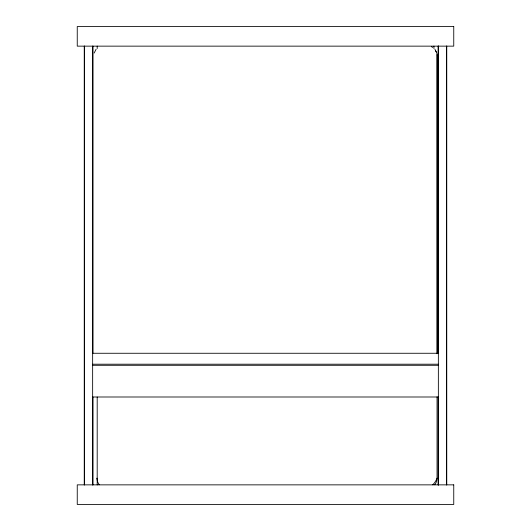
<?xml version="1.0" encoding="UTF-8"?>
<svg xmlns="http://www.w3.org/2000/svg" width="531" height="531" viewBox="0 0 531 531"><rect width="100%" height="100%" fill="white"/><g stroke="black" fill="none" stroke-linecap="round" stroke-linejoin="round"><path stroke-width="0.8" d="M94.153 53.06L96.098 49.237M92.646 353.268L438.354 353.268M92.646 364.2L438.354 364.2M92.646 365.295L438.354 365.295M92.646 396.996L438.354 396.996M431.464 46.642L432.679 47.438M434.902 49.237L436.847 53.06L437.232 55.888L437.232 353.268M435.546 50.644L436.19 51.925M436.947 54.68L437.04 353.752M446.757 46.097L446.757 484.903M446.405 46.097L446.405 484.903M438.48 46.104L438.48 353.075M438.48 397.049L438.48 484.989M438.354 46.097L438.354 484.903M438.128 46.104L438.128 353.075M438.128 397.049L438.128 484.989M437.04 396.869L437.04 478.119A10.799 10.799 0 0 1 434.736 484.776M433.927 46.104L433.927 48.593M97.193 46.097L97.193 48.587M97.193 397.035L97.193 484.976M92.991 46.097L92.991 353.062M92.991 397.035L92.991 484.976M92.646 46.097L92.646 484.976M84.595 46.097L84.595 484.903M84.243 46.097L84.243 484.903M99.29 484.776A10.799 10.799 0 0 1 96.981 478.119A18.14 18.14 0 0 0 97.465 479.367M437.066 478.132A18.14 18.14 0 0 1 432.732 484.823M453.753 26.55L77.247 26.55L77.247 46.144L453.753 46.144L453.753 26.55M453.753 484.856L77.247 484.856L77.247 504.45L453.753 504.45L453.753 484.856"/></g></svg>
